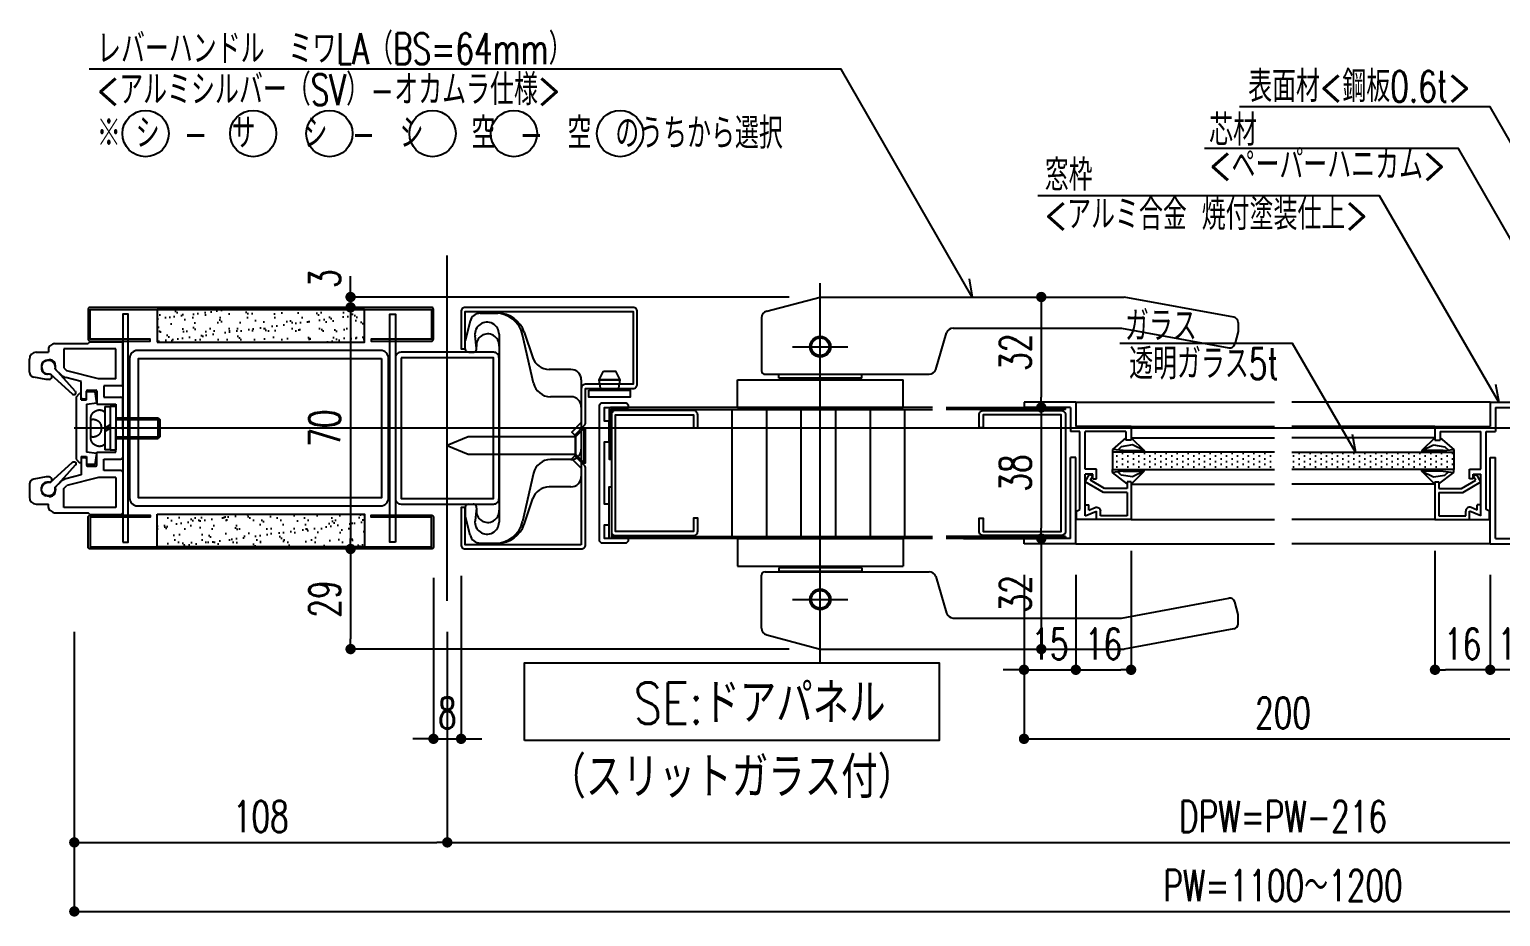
# Model space of a CAD drawing. Extents: x 21 to 47673, y 9 to 26406.
# Drawn here: x 2087.6 to 2513.6, y 18610.7 to 18867.7 of the extents above; entities that cross this region are included whole.
import ezdxf
from ezdxf.enums import TextEntityAlignment as Align

# ---------------------------------------------------------------- set-up
doc = ezdxf.new("R2010")
doc.units = 0
doc.header["$LTSCALE"] = 10
doc.header["$PDMODE"] = 35
doc.header["$PDSIZE"] = 5
doc.linetypes.add('HIDDEN', pattern=[9.525, 6.35, -3.175])
for name, color, linetype in [('_基準', 1, 'Continuous'), ('_文字', 3, 'Continuous'), ('_製品', 4, 'Continuous'), ('_製品寸法', 9, 'Continuous')]:
    doc.layers.add(name, color=color, linetype=linetype)
doc.styles.add('OKAMURA', font='simplex8.shx', dxfattribs={"width": 0.7, "bigfont": 'BIGFONT.shx'})
doc.dimstyles.new('OKAMURA-003', dxfattribs={"dimscale": 3, "dimtxt": 3, "dimasz": 1, "dimexe": 0, "dimexo": 3, "dimgap": 1, "dimtad": 1, "dimdec": 3, "dimdsep": 46, "dimtxsty": 'OKAMURA', "dimblk1": 'DOT', "dimblk2": 'DOT', "dimsah": 1, "dimcen": 0, "dimclrd": 9, "dimclre": 9, "dimclrt": 3, "dimadec": 0, "dimazin": 0, "dimtfac": 1, "dimtdec": 3, "dimtix": 1, "dimtmove": 2, "dimatfit": 3, "dimldrblk": 'NONE', "dimfxl": 0, "dimtolj": 1, "dimarcsym": 0})

# ---------------------------------------------------------------- blocks, each defined once
blk = doc.blocks.new('P15BASE_TAYNAM_TV')
at = {"layer": '_基準'}
for p, q in [((64, -55), (64, 55)), ((56, 36.6), (72, 36.6)), ((56, -36.6), (72, -36.6))]:
    blk.add_line(p, q, dxfattribs=at)
at = {"layer": '_製品'}
for p, q in [((48.49, 46.89), (64, 51)), ((64, 51), (152, 51)), ((183.77, 45.13), (152, 51)), ((47, 44.96), (47, 29.6)), ((185, 43.66), (185, 41)), ((97.43, 30.01), (100.57, 40.59)), ((102.48, 42), (151.18, 42)), ((151.18, 42), (182.3, 36.25)), ((185, 41), (184.02, 37.34)), ((40, 19), (40, 27)), ((40, 27), (88, 27)), ((48, 28.6), (95.52, 28.6)), ((52, 27.5), (52, 28.5)), ((76, 28.5), (52, 28.5)), ((76, 27.5), (52, 27.5)), ((52.5, 27.3), (52.5, 27.5)), ((52.5, 27), (52.5, 27.3)), ((75.5, 27.3), (52.5, 27.3)), ((55, 28.6), (55, 28.5)), ((73, 28.6), (73, 28.5)), ((75.5, 27.3), (75.5, 27.5)), ((75.5, 27), (75.5, 27.3)), ((76, 27.5), (76, 28.5)), ((88, 19), (88, 27)), ((40, 19), (88, 19)), ((40, -19), (40, -27)), ((40, -19), (88, -19)), ((88, -19), (88, -27)), ((40, -27), (88, -27)), ((47, -44.96), (47, -29.6)), ((48, -28.6), (95.52, -28.6)), ((52, -27.5), (52, -28.5)), ((76, -27.5), (52, -27.5)), ((76, -28.5), (52, -28.5)), ((52.5, -27), (52.5, -27.3)), ((75.5, -27.3), (52.5, -27.3)), ((52.5, -27.3), (52.5, -27.5)), ((55, -28.6), (55, -28.5)), ((73, -28.6), (73, -28.5)), ((75.5, -27), (75.5, -27.3)), ((75.5, -27.3), (75.5, -27.5)), ((76, -27.5), (76, -28.5)), ((97.43, -30.01), (100.57, -40.59)), ((151.18, -42), (182.3, -36.25)), ((185, -41), (184.02, -37.34)), ((102.48, -42), (151.18, -42)), ((185, -43.66), (185, -41)), ((183.77, -45.13), (152, -51)), ((48.49, -46.89), (64, -51)), ((64, -51), (152, -51))]:
    blk.add_line(p, q, dxfattribs=at)
for centre, radius in [((64, 36.6), 3), ((64, 36.6), 2.55), ((64, -36.6), 3), ((64, -36.6), 2.55)]:
    blk.add_circle(centre, radius, dxfattribs=at)
for centre, radius, start, end in [((49, 44.96), 2, 104.8265, 180), ((183.5, 43.66), 1.5, 0, 79.5352), ((102.48, 40), 2, 90, 162.8973), ((182.57, 37.73), 1.5, 259.5352, 345), ((95.52, 30.6), 2, 270, 342.8973), ((48, 29.6), 1, 180, 270), ((48, -29.6), 1, 90, 180), ((95.52, -30.6), 2, 17.1027, 90), ((182.57, -37.73), 1.5, 15, 100.4648), ((102.48, -40), 2, 197.1027, 270), ((49, -44.96), 2, 180, 255.1735), ((183.5, -43.66), 1.5, 280.4648, 0)]:
    blk.add_arc(centre, radius, start, end, dxfattribs=at)
blk = doc.blocks.new('_DOT')
at = {"color": 0, "linetype": 'ByBlock'}
blk.add_line((-0.5, 0), (-1, 0), dxfattribs=at)
at = {"color": 0, "linetype": 'ByBlock', "const_width": 0.5}
blk.add_lwpolyline([(-0.25, 0, 1), (0.25, 0, 1)], format="xyb", close=True, dxfattribs=at)
blk = doc.blocks.new('*D781')
at = {"layer": '_製品寸法', "color": 9, "lineweight": -2, "transparency": 16777216}
for p, q in [((-700, -59), (-700, -140)), ((0, -74.73), (0, -140)), ((-697, -140), (-3, -140))]:
    blk.add_line(p, q, dxfattribs=at)
at = {"layer": 'Defpoints', "color": 0, "transparency": 16777216}
for p in [(-700, -50), (0, -65.73), (0, -140)]:
    blk.add_point(p, dxfattribs=at)
at = {"layer": '_製品寸法', "color": 9, "lineweight": -2, "transparency": 16777216, "xscale": 3, "yscale": 3, "zscale": 3, "rotation": 180}
blk.add_blockref('_DOT', (-700, -140), dxfattribs=at)
at = {"layer": '_製品寸法', "color": 9, "lineweight": -2, "transparency": 16777216, "xscale": 3, "yscale": 3, "zscale": 3}
blk.add_blockref('_DOT', (0, -140), dxfattribs=at)
at = {"layer": '_製品寸法', "color": 3, "transparency": 16777216, "insert": (-350, -132.5), "char_height": 9, "attachment_point": 5, "style": 'OKAMURA'}
blk.add_mtext('\\A1;PW=1100～1200', dxfattribs=at)
blk = doc.blocks.new('_None')
blk = doc.blocks.new('*D782')
at = {"layer": '_製品寸法', "color": 9, "lineweight": -2, "transparency": 16777216}
for p, q in [((-700, -69), (-700, -120)), ((-592, -69), (-592, -120)), ((-697, -120), (-595, -120))]:
    blk.add_line(p, q, dxfattribs=at)
at = {"layer": 'Defpoints', "color": 0, "transparency": 16777216}
for p in [(-700, -60), (-592, -60), (-592, -120)]:
    blk.add_point(p, dxfattribs=at)
at = {"layer": '_製品寸法', "color": 9, "lineweight": -2, "transparency": 16777216, "xscale": 3, "yscale": 3, "zscale": 3, "rotation": 180}
blk.add_blockref('_DOT', (-700, -120), dxfattribs=at)
at = {"layer": '_製品寸法', "color": 9, "lineweight": -2, "transparency": 16777216, "xscale": 3, "yscale": 3, "zscale": 3}
blk.add_blockref('_DOT', (-592, -120), dxfattribs=at)
at = {"layer": '_製品寸法', "color": 3, "transparency": 16777216, "insert": (-646, -112.5), "char_height": 9, "attachment_point": 5, "style": 'OKAMURA'}
blk.add_mtext('\\A1;108', dxfattribs=at)
blk = doc.blocks.new('*D783')
at = {"layer": '_製品寸法', "color": 9, "lineweight": -2, "transparency": 16777216}
for p, q in [((-592, -59), (-592, -120)), ((-108, -59), (-108, -120)), ((-589, -120), (-111, -120))]:
    blk.add_line(p, q, dxfattribs=at)
at = {"layer": 'Defpoints', "color": 0, "transparency": 16777216}
for p in [(-592, -50), (-108, -50), (-108, -120)]:
    blk.add_point(p, dxfattribs=at)
at = {"layer": '_製品寸法', "color": 9, "lineweight": -2, "transparency": 16777216, "xscale": 3, "yscale": 3, "zscale": 3, "rotation": 180}
blk.add_blockref('_DOT', (-592, -120), dxfattribs=at)
at = {"layer": '_製品寸法', "color": 9, "lineweight": -2, "transparency": 16777216, "xscale": 3, "yscale": 3, "zscale": 3}
blk.add_blockref('_DOT', (-108, -120), dxfattribs=at)
at = {"layer": '_製品寸法', "color": 3, "transparency": 16777216, "insert": (-350, -112.5), "char_height": 9, "attachment_point": 5, "style": 'OKAMURA'}
blk.add_mtext('\\A1;DPW=PW-216', dxfattribs=at)
blk = doc.blocks.new('*D785')
at = {"layer": '_製品寸法', "color": 9, "lineweight": -2, "transparency": 16777216}
for p, q in [((-596, -43.4), (-596, -90)), ((-588, -42.8), (-588, -90)), ((-599, -90), (-602, -90)), ((-596, -90), (-588, -90)), ((-585, -90), (-582, -90))]:
    blk.add_line(p, q, dxfattribs=at)
at = {"layer": 'Defpoints', "color": 0, "transparency": 16777216}
for p in [(-588, -33.8), (-596, -34.4), (-588, -90)]:
    blk.add_point(p, dxfattribs=at)
at = {"layer": '_製品寸法', "color": 9, "lineweight": -2, "transparency": 16777216, "xscale": 3, "yscale": 3, "zscale": 3}
blk.add_blockref('_DOT', (-596, -90), dxfattribs=at)
at = {"layer": '_製品寸法', "color": 9, "lineweight": -2, "transparency": 16777216, "xscale": 3, "yscale": 3, "zscale": 3, "rotation": 180}
blk.add_blockref('_DOT', (-588, -90), dxfattribs=at)
at = {"layer": '_製品寸法', "color": 3, "transparency": 16777216, "insert": (-592, -82.5), "char_height": 9, "attachment_point": 5, "style": 'OKAMURA'}
blk.add_mtext('\\A1;8', dxfattribs=at)
blk = doc.blocks.new('*D789')
at = {"layer": '_製品寸法', "color": 9, "lineweight": -2, "transparency": 16777216}
for p, q in [((-425, -42.5), (-425, -90)), ((-275, -42.5), (-275, -90)), ((-422, -90), (-278, -90))]:
    blk.add_line(p, q, dxfattribs=at)
at = {"layer": 'Defpoints', "color": 0, "transparency": 16777216}
for p in [(-425, -33.5), (-275, -33.5), (-275, -90)]:
    blk.add_point(p, dxfattribs=at)
at = {"layer": '_製品寸法', "color": 9, "lineweight": -2, "transparency": 16777216, "xscale": 3, "yscale": 3, "zscale": 3, "rotation": 180}
blk.add_blockref('_DOT', (-425, -90), dxfattribs=at)
at = {"layer": '_製品寸法', "color": 9, "lineweight": -2, "transparency": 16777216, "xscale": 3, "yscale": 3, "zscale": 3}
blk.add_blockref('_DOT', (-275, -90), dxfattribs=at)
at = {"layer": '_製品寸法', "color": 3, "transparency": 16777216, "insert": (-350, -82.5), "char_height": 9, "attachment_point": 5, "style": 'OKAMURA'}
blk.add_mtext('\\A1;200', dxfattribs=at)
blk = doc.blocks.new('*D790')
at = {"layer": '_製品寸法', "color": 9, "lineweight": -2, "transparency": 16777216}
for p, q in [((-425, -42.5), (-425, -70)), ((-410, -42.5), (-410, -70)), ((-428, -70), (-431, -70)), ((-425, -70), (-410, -70)), ((-407, -70), (-404, -70))]:
    blk.add_line(p, q, dxfattribs=at)
at = {"layer": 'Defpoints', "color": 0, "transparency": 16777216}
for p in [(-425, -33.5), (-410, -33.5), (-410, -70)]:
    blk.add_point(p, dxfattribs=at)
at = {"layer": '_製品寸法', "color": 9, "lineweight": -2, "transparency": 16777216, "xscale": 3, "yscale": 3, "zscale": 3}
blk.add_blockref('_DOT', (-425, -70), dxfattribs=at)
at = {"layer": '_製品寸法', "color": 9, "lineweight": -2, "transparency": 16777216, "xscale": 3, "yscale": 3, "zscale": 3, "rotation": 180}
blk.add_blockref('_DOT', (-410, -70), dxfattribs=at)
at = {"layer": '_製品寸法', "color": 3, "transparency": 16777216, "insert": (-417.5, -62.5), "char_height": 9, "attachment_point": 5, "style": 'OKAMURA'}
blk.add_mtext('\\A1;15', dxfattribs=at)
blk = doc.blocks.new('*D791')
at = {"layer": '_製品寸法', "color": 9, "lineweight": -2, "transparency": 16777216}
for p, q in [((-394, -35.5), (-394, -70)), ((-410, -42.5), (-410, -70)), ((-407, -70), (-397, -70))]:
    blk.add_line(p, q, dxfattribs=at)
at = {"layer": 'Defpoints', "color": 0, "transparency": 16777216}
for p in [(-394, -26.5), (-410, -33.5), (-394, -70)]:
    blk.add_point(p, dxfattribs=at)
at = {"layer": '_製品寸法', "color": 9, "lineweight": -2, "transparency": 16777216, "xscale": 3, "yscale": 3, "zscale": 3, "rotation": 180}
blk.add_blockref('_DOT', (-410, -70), dxfattribs=at)
at = {"layer": '_製品寸法', "color": 9, "lineweight": -2, "transparency": 16777216, "xscale": 3, "yscale": 3, "zscale": 3}
blk.add_blockref('_DOT', (-394, -70), dxfattribs=at)
at = {"layer": '_製品寸法', "color": 3, "transparency": 16777216, "insert": (-402, -62.5), "char_height": 9, "attachment_point": 5, "style": 'OKAMURA'}
blk.add_mtext('\\A1;16', dxfattribs=at)
blk = doc.blocks.new('*D792')
at = {"layer": '_製品寸法', "color": 9, "lineweight": -2, "transparency": 16777216}
for p, q in [((-290, -42.5), (-290, -70)), ((-275, -42.5), (-275, -70)), ((-293, -70), (-296, -70)), ((-275, -70), (-290, -70)), ((-272, -70), (-269, -70))]:
    blk.add_line(p, q, dxfattribs=at)
at = {"layer": 'Defpoints', "color": 0, "transparency": 16777216}
for p in [(-290, -33.5), (-275, -33.5), (-290, -70)]:
    blk.add_point(p, dxfattribs=at)
at = {"layer": '_製品寸法', "color": 9, "lineweight": -2, "transparency": 16777216, "xscale": 3, "yscale": 3, "zscale": 3}
blk.add_blockref('_DOT', (-290, -70), dxfattribs=at)
at = {"layer": '_製品寸法', "color": 9, "lineweight": -2, "transparency": 16777216, "xscale": 3, "yscale": 3, "zscale": 3, "rotation": 180}
blk.add_blockref('_DOT', (-275, -70), dxfattribs=at)
at = {"layer": '_製品寸法', "color": 3, "transparency": 16777216, "insert": (-282.5, -62.5), "char_height": 9, "attachment_point": 5, "style": 'OKAMURA'}
blk.add_mtext('\\A1;15', dxfattribs=at)
blk = doc.blocks.new('*D793')
at = {"layer": '_製品寸法', "color": 9, "lineweight": -2, "transparency": 16777216}
for p, q in [((-306, -35.5), (-306, -70)), ((-290, -42.5), (-290, -70)), ((-293, -70), (-303, -70))]:
    blk.add_line(p, q, dxfattribs=at)
at = {"layer": 'Defpoints', "color": 0, "transparency": 16777216}
for p in [(-306, -26.5), (-290, -33.5), (-306, -70)]:
    blk.add_point(p, dxfattribs=at)
at = {"layer": '_製品寸法', "color": 9, "lineweight": -2, "transparency": 16777216, "xscale": 3, "yscale": 3, "zscale": 3, "rotation": 180}
blk.add_blockref('_DOT', (-306, -70), dxfattribs=at)
at = {"layer": '_製品寸法', "color": 9, "lineweight": -2, "transparency": 16777216, "xscale": 3, "yscale": 3, "zscale": 3}
blk.add_blockref('_DOT', (-290, -70), dxfattribs=at)
at = {"layer": '_製品寸法', "color": 3, "transparency": 16777216, "insert": (-298, -62.5), "char_height": 9, "attachment_point": 5, "style": 'OKAMURA'}
blk.add_mtext('\\A1;16', dxfattribs=at)
blk = doc.blocks.new('*D794')
at = {"layer": '_製品寸法', "color": 9, "lineweight": -2, "transparency": 16777216}
for p, q in [((-475, 38), (-420, 38)), ((-420, 35), (-420, 9)), ((-442.5, 6), (-420, 6))]:
    blk.add_line(p, q, dxfattribs=at)
at = {"layer": 'Defpoints', "color": 0, "transparency": 16777216}
for p in [(-484, 38), (-451.5, 6), (-420, 6)]:
    blk.add_point(p, dxfattribs=at)
at = {"layer": '_製品寸法', "color": 9, "lineweight": -2, "transparency": 16777216, "xscale": 3, "yscale": 3, "zscale": 3}
for p, rotation in [((-420, 38), 90), ((-420, 6), 270)]:
    blk.add_blockref('_DOT', p, dxfattribs=dict(at, rotation=rotation))
at = {"layer": '_製品寸法', "color": 3, "transparency": 16777216, "insert": (-427.5, 22), "char_height": 9, "attachment_point": 5, "rotation": 90, "style": 'OKAMURA'}
blk.add_mtext('\\A1;32', dxfattribs=at)
blk = doc.blocks.new('*D795')
at = {"layer": '_製品寸法', "color": 9, "lineweight": -2, "transparency": 16777216}
for p, q in [((-442.5, 6), (-420, 6)), ((-420, 3), (-420, -29)), ((-442.5, -32), (-420, -32))]:
    blk.add_line(p, q, dxfattribs=at)
at = {"layer": 'Defpoints', "color": 0, "transparency": 16777216}
for p in [(-451.5, 6), (-451.5, -32), (-420, -32)]:
    blk.add_point(p, dxfattribs=at)
at = {"layer": '_製品寸法', "color": 9, "lineweight": -2, "transparency": 16777216, "xscale": 3, "yscale": 3, "zscale": 3}
for p, rotation in [((-420, 6), 90), ((-420, -32), 270)]:
    blk.add_blockref('_DOT', p, dxfattribs=dict(at, rotation=rotation))
at = {"layer": '_製品寸法', "color": 3, "transparency": 16777216, "insert": (-427.5, -13), "char_height": 9, "attachment_point": 5, "rotation": 90, "style": 'OKAMURA'}
blk.add_mtext('\\A1;38', dxfattribs=at)
blk = doc.blocks.new('*D796')
at = {"layer": '_製品寸法', "color": 9, "lineweight": -2, "transparency": 16777216}
for p, q in [((-442.5, -32), (-420, -32)), ((-420, -35), (-420, -61)), ((-475, -64), (-420, -64))]:
    blk.add_line(p, q, dxfattribs=at)
at = {"layer": 'Defpoints', "color": 0, "transparency": 16777216}
for p in [(-451.5, -32), (-484, -64), (-420, -64)]:
    blk.add_point(p, dxfattribs=at)
at = {"layer": '_製品寸法', "color": 9, "lineweight": -2, "transparency": 16777216, "xscale": 3, "yscale": 3, "zscale": 3}
for p, rotation in [((-420, -32), 90), ((-420, -64), 270)]:
    blk.add_blockref('_DOT', p, dxfattribs=dict(at, rotation=rotation))
at = {"layer": '_製品寸法', "color": 3, "transparency": 16777216, "insert": (-427.5, -48), "char_height": 9, "attachment_point": 5, "rotation": 90, "style": 'OKAMURA'}
blk.add_mtext('\\A1;32', dxfattribs=at)
blk = doc.blocks.new('*D797')
at = {"layer": '_製品寸法', "color": 9, "lineweight": -2, "transparency": 16777216}
for p, q in [((-620, 41), (-620, 44)), ((-493, 38), (-620, 38)), ((-620, 38), (-620, 35)), ((-605.6, 35), (-620, 35)), ((-620, 32), (-620, 29))]:
    blk.add_line(p, q, dxfattribs=at)
at = {"layer": 'Defpoints', "color": 0, "transparency": 16777216}
for p in [(-620, 35), (-596.6, 35), (-484, 38)]:
    blk.add_point(p, dxfattribs=at)
at = {"layer": '_製品寸法', "color": 9, "lineweight": -2, "transparency": 16777216, "xscale": 3, "yscale": 3, "zscale": 3}
for p, rotation in [((-620, 38), 270), ((-620, 35), 90)]:
    blk.add_blockref('_DOT', p, dxfattribs=dict(at, rotation=rotation))
at = {"layer": '_製品寸法', "color": 3, "transparency": 16777216, "insert": (-627.5, 43.32), "char_height": 9, "attachment_point": 5, "rotation": 90, "style": 'OKAMURA'}
blk.add_mtext('\\A1;3', dxfattribs=at)
blk = doc.blocks.new('*D798')
at = {"layer": '_製品寸法', "color": 9, "lineweight": -2, "transparency": 16777216}
for p, q in [((-605.6, 35), (-620, 35)), ((-620, 32), (-620, -32)), ((-605.6, -35), (-620, -35))]:
    blk.add_line(p, q, dxfattribs=at)
at = {"layer": 'Defpoints', "color": 0, "transparency": 16777216}
for p in [(-596.6, 35), (-620, -35), (-596.6, -35)]:
    blk.add_point(p, dxfattribs=at)
at = {"layer": '_製品寸法', "color": 9, "lineweight": -2, "transparency": 16777216, "xscale": 3, "yscale": 3, "zscale": 3}
for p, rotation in [((-620, 35), 90), ((-620, -35), 270)]:
    blk.add_blockref('_DOT', p, dxfattribs=dict(at, rotation=rotation))
at = {"layer": '_製品寸法', "color": 3, "transparency": 16777216, "insert": (-627.5, 0), "char_height": 9, "attachment_point": 5, "rotation": 90, "style": 'OKAMURA'}
blk.add_mtext('\\A1;70', dxfattribs=at)
blk = doc.blocks.new('*D799')
at = {"layer": '_製品寸法', "color": 9, "lineweight": -2, "transparency": 16777216}
for p, q in [((-605.6, -35), (-620, -35)), ((-620, -38), (-620, -61)), ((-493, -64), (-620, -64))]:
    blk.add_line(p, q, dxfattribs=at)
at = {"layer": 'Defpoints', "color": 0, "transparency": 16777216}
for p in [(-596.6, -35), (-620, -64), (-484, -64)]:
    blk.add_point(p, dxfattribs=at)
at = {"layer": '_製品寸法', "color": 9, "lineweight": -2, "transparency": 16777216, "xscale": 3, "yscale": 3, "zscale": 3}
for p, rotation in [((-620, -35), 90), ((-620, -64), 270)]:
    blk.add_blockref('_DOT', p, dxfattribs=dict(at, rotation=rotation))
at = {"layer": '_製品寸法', "color": 3, "transparency": 16777216, "insert": (-627.5, -49.5), "char_height": 9, "attachment_point": 5, "rotation": 90, "style": 'OKAMURA'}
blk.add_mtext('\\A1;29', dxfattribs=at)
blk = doc.blocks.new('A$C04476BE7')
for p, q in [((-1.5, -15), (-1.5, 0)), ((-1.5, 0), (0, 0)), ((0, -13.5), (0, 0)), ((38, -13.5), (38, 0)), ((39.5, 0), (38, 0)), ((39.5, -15), (39.5, 0)), ((-1.5, -15), (5.5, -15)), ((0, -13.5), (7, -13.5)), ((5.5, -31), (5.5, -15)), ((7, -16.2), (7, -13.5)), ((29.58, -16.2), (7, -16.2)), ((38, -13.5), (14.5, -13.5)), ((14.5, -15), (14.5, -13.5)), ((39.5, -15), (14.5, -15)), ((30, -15.2), (29.58, -16.2)), ((32.5, -15.2), (30, -15.2)), ((32.5, -31), (32.5, -15.2)), ((17.84, -17.7), (7, -17.7)), ((7, -29.5), (7, -17.7)), ((17.84, -21), (17.84, -17.7)), ((20.71, -21), (17.84, -21)), ((31.4, -17.7), (19.34, -17.7)), ((21.5, -17.7), (19.34, -18.97)), ((19.34, -19.91), (19.34, -17.7)), ((19.9, -19.91), (19.34, -18.97)), ((20.71, -19.91), (19.34, -19.91)), ((21.11, -19.21), (19.9, -19.91)), ((20.71, -19.91), (20.71, -21)), ((23.5, -23.28), (21.11, -19.21)), ((24.6, -22.98), (21.5, -17.7)), ((28.21, -17.7), (28.21, -18.8)), ((29.74, -18.8), (28.21, -18.8)), ((29.74, -18.8), (28.99, -20.57)), ((31.4, -17.7), (30, -21)), ((32.5, -21), (30, -21)), ((23.5, -29.9), (23.5, -23.28)), ((24.6, -29.9), (24.6, -22.98)), ((31.4, -22.1), (30, -22.1)), ((31.4, -29.9), (31.4, -22.1)), ((7, -29.5), (9.5, -29.5)), ((8.83, -29.5), (12.19, -25.59)), ((9.5, -31), (9.5, -29.5)), ((10.86, -31.4), (11.36, -28.12)), ((11.36, -28.12), (12.35, -27.13)), ((12.5, -28.66), (12.19, -25.59)), ((18.5, -28.66), (18.81, -25.59)), ((19.64, -28.12), (18.65, -27.13)), ((22.17, -29.9), (18.81, -25.59)), ((20.14, -31.4), (19.64, -28.12)), ((5.5, -31), (9.5, -31)), ((8.79, -31), (12.5, -34.77)), ((12.5, -34.77), (10.86, -31.4)), ((22.21, -31), (18.5, -34.77)), ((18.5, -34.77), (20.14, -31.4)), ((21.5, -29.9), (23.5, -29.9)), ((21.5, -31), (21.5, -29.9)), ((21.5, -31), (32.5, -31)), ((24.6, -29.9), (31.4, -29.9))]:
    blk.add_line(p, q)
blk.add_arc((30, -21), 1.1, 157.0113, 270)
blk = doc.blocks.new('A$C32CB7D14')
at = {"layer": '_製品'}
for p, q in [((0, 19.5), (1, 20.5)), ((0, 19.5), (0, 1.5)), ((1.5, 20.5), (1, 20.5)), ((1.5, 18.75), (1.5, 20.5)), ((1.5, 18.75), (3, 18.75)), ((3, 18.75), (3, 21)), ((5.5, 21), (3, 21)), ((3, 17.5), (6, 17.8)), ((3, 17.5), (3, 3.5)), ((6, 17.8), (5.5, 21)), ((0, 1.5), (1, 0.5)), ((1.5, 0.5), (1, 0.5)), ((1.5, 2.25), (1.5, 0.5)), ((1.5, 2.25), (3, 2.25)), ((6, 3.2), (3, 3.5)), ((3, 2.25), (3, 0)), ((5.5, 0), (6, 3.2)), ((5.5, 0), (3, 0))]:
    blk.add_line(p, q, dxfattribs=at)
blk = doc.blocks.new('A$C72ED3FC6')
at = {"layer": '_製品'}
for p, q in [((0.5, 9.25), (0, 8.75)), ((12.8, 8.75), (0, 8.75)), ((0, 8.75), (0, 3.75)), ((12.8, 9.25), (0.5, 9.25)), ((0.5, 3.25), (0.5, 9.25)), ((12.8, 12.5), (14.4, 12.5)), ((12.8, 12.5), (12.8, 0)), ((14.4, 12.5), (14.4, 0)), ((16, 12.5), (14.4, 12.5)), ((16, 12.5), (16, 0)), ((14.4, 7.17), (16, 6.25)), ((14.4, 6.25), (16, 5.33)), ((12.8, 3.75), (0, 3.75)), ((0, 3.75), (0.5, 3.25)), ((12.8, 3.25), (0.5, 3.25)), ((14.4, 0), (12.8, 0)), ((14.4, 0), (16, 0))]:
    blk.add_line(p, q, dxfattribs=at)
at = {"layer": '_製品', "linetype": 'HIDDEN', "ltscale": 0.5}
blk.add_line((20, 3.75), (20, 8.75), dxfattribs=at)
for centre, radius, start, end in [((17.54, 9.05), 2.48, 353.0727, 128.2119), ((19.36, 6.46), 2.37, 74.4113, 185.2), ((19.36, 6.04), 2.37, 174.8002, 285.5887), ((17.54, 3.45), 2.48, 231.7881, 6.9274)]:
    blk.add_arc(centre, radius, start, end, dxfattribs=at)
blk = doc.blocks.new('A$C47657887')
at = {"layer": '_製品'}
for p, q in [((2.51, 6.02), (8.92, 0.18)), ((9.77, 1.02), (3.93, 7.44))]:
    blk.add_line(p, q, dxfattribs=at)
for centre, radius, start, end in [((1.99, 7.95), 2, 345.1323, 284.8682), ((9.35, 0.6), 0.6, 225, 45)]:
    blk.add_arc(centre, radius, start, end, dxfattribs=at)
blk = doc.blocks.new('P15CEUS枠')
at = {"layer": '_製品'}
for p, q in [((-11.5, 22), (-8, 22)), ((-8, 22.96), (-8, 22)), ((-7.55, 23.8), (-6.75, 24.33)), ((-6.2, 24.5), (3.5, 24.5)), ((11.5, 23), (-3.5, 23)), ((-3.5, 23), (-3.5, 17.47)), ((3.91, 24.91), (3.5, 24.5)), ((4.12, 25), (13, 25)), ((11.5, 14.27), (11.5, 23)), ((13.5, 12.77), (13.5, 24.5)), ((-13.5, 16.26), (-13.5, 20)), ((-10, 18.11), (-10, 17.14)), ((-7.76, 19.77), (-8.76, 19.59)), ((-6, 18.29), (-6, 17.14)), ((-6, 17.14), (-4.29, 15.43)), ((-3.5, 17.47), (-2.68, 16.65)), ((-8.61, 14.14), (-12.26, 14.78)), ((-7.75, 14.14), (-8.61, 14.14)), ((-7.75, 15.64), (-8.5, 15.64)), ((1.5, 13.5), (-2.92, 14.64)), ((6.5, 14.27), (-2.68, 16.65)), ((1.5, 8.8), (1.5, 13.5)), ((11.5, 14.27), (6.5, 14.27)), ((3, 8.8), (3, 10.7)), ((3.3, 11), (5.7, 11)), ((6, 10.7), (6, 7)), ((8, 12.27), (8, 9)), ((13, 12.27), (8, 12.27)), ((8, 9), (13, 9)), ((1.8, 8.5), (2.7, 8.5)), ((6, 7), (11.5, 7)), ((11.5, 7), (11.5, 0.3)), ((13.5, 0.3), (13.5, 8.5)), ((11.5, 0.3), (11.8, 0)), ((11.5, -0.3), (11.8, 0)), ((13.5, 0.3), (13.2, 0)), ((13.2, 0), (13.5, -0.3)), ((11.5, -7), (11.5, -0.3)), ((13.5, -0.3), (13.5, -8.5)), ((1.8, -8.5), (2.7, -8.5)), ((6, -7), (11.5, -7)), ((6, -10.7), (6, -7)), ((1.5, -8.8), (1.5, -13.5)), ((3, -8.8), (3, -10.7)), ((3.3, -11), (5.7, -11)), ((8, -9), (13, -9)), ((8, -12.27), (8, -9)), ((13, -12.27), (8, -12.27)), ((13.5, -12.77), (13.5, -24.5)), ((13.5, -12.77), (13.5, -24.5)), ((-13.5, -16.26), (-13.5, -20)), ((-8.61, -14.14), (-12.26, -14.78)), ((-7.75, -14.14), (-8.61, -14.14)), ((-7.75, -15.64), (-8.5, -15.64)), ((-6, -17.14), (-4.29, -15.43)), ((-3.5, -17.47), (-2.68, -16.65)), ((1.5, -13.5), (-2.92, -14.64)), ((6.5, -14.27), (-2.68, -16.65)), ((11.5, -14.27), (6.5, -14.27)), ((11.5, -14.27), (11.5, -23)), ((-10, -18.11), (-10, -17.14)), ((-7.76, -19.77), (-8.76, -19.59)), ((-6, -18.29), (-6, -17.14)), ((-3.5, -23), (-3.5, -17.47)), ((-11.5, -22), (-8, -22)), ((-8, -22.96), (-8, -22)), ((-7.55, -23.8), (-6.75, -24.33)), ((-6.2, -24.5), (3.5, -24.5)), ((11.5, -23), (-3.5, -23)), ((3.91, -24.91), (3.5, -24.5)), ((4.12, -25), (13, -25))]:
    blk.add_line(p, q, dxfattribs=at)
for centre, radius, start, end in [((-11.5, 20), 2, 90, 180), ((-7, 22.96), 1, 123.6901, 180), ((-6.2, 23.5), 1, 90, 123.6901), ((4.12, 24.7), 0.3, 90, 135), ((13, 24.5), 0.5, 0, 90), ((-8.5, 18.11), 1.5, 100, 180), ((-8.5, 17.14), 1.5, 180, 270), ((-7.5, 18.29), 1.5, 0, 100), ((-12, 16.26), 1.5, 180, 260), ((-7.75, 14.89), 0.75, 270, 90), ((-2.17, 17.55), 3, 225, 255.5), ((1.8, 8.8), 0.3, 180, 270), ((2.7, 8.8), 0.3, 270, 0), ((3.3, 10.7), 0.3, 90, 180), ((5.7, 10.7), 0.3, 0, 90), ((13, 12.77), 0.5, 270, 0), ((13, 8.5), 0.5, 0, 90), ((1.8, -8.8), 0.3, 90, 180), ((2.7, -8.8), 0.3, 0, 90), ((13, -8.5), 0.5, 270, 0), ((3.3, -10.7), 0.3, 180, 270), ((5.7, -10.7), 0.3, 270, 360), ((13, -12.77), 0.5, 0, 90), ((-12, -16.26), 1.5, 100, 180), ((-8.5, -17.14), 1.5, 90, 180), ((-7.75, -14.89), 0.75, 270, 90), ((-2.17, -17.55), 3, 104.5, 135), ((-11.5, -20), 2, 180, 270), ((-8.5, -18.11), 1.5, 180, 260), ((-7.5, -18.29), 1.5, 260, 360), ((-7, -22.96), 1, 180, 236.3099), ((-6.2, -23.5), 1, 236.3099, 270), ((4.12, -24.7), 0.3, 225, 270), ((13, -24.5), 0.5, 270, 0)]:
    blk.add_arc(centre, radius, start, end, dxfattribs=at)
for name, p in [('A$C47657887', (-9.98, 9.71)), ('A$C32CB7D14', (0, -10.5))]:
    blk.add_blockref(name, p, dxfattribs=at)
at = {"layer": '_製品', "xscale": -1}
blk.add_blockref('A$C72ED3FC6', (24.3, -6.25), dxfattribs=at)
at = {"layer": '_製品', "xscale": -1, "rotation": 180}
blk.add_blockref('A$C47657887', (-9.98, -9.71), dxfattribs=at)
blk = doc.blocks.new('P15SE_TV2')
at = {"layer": '_製品'}
h = blk.add_hatch(dxfattribs=at)
h.set_pattern_fill('AR-SAND', color=256, scale=0.1, style=0)
h.set_pattern_definition([(37.5, (-4872.2946, -2583.4344), (-0.160003, 4.8941324), [0, -3.8608, 0, -4.318, 0, -4.1275]), (7.5, (-4872.2946, -2583.4344), (4.495233, 7.168251), [0, -2.0828, 0, -3.4798, 0, -1.3335]), (327.5, (-4875.419, -2583.4344), (7.9099237, 0.014372), [0, -1.27, 0, -4.572, 0, -5.969]), (317.5, (-4875.419, -2583.4344), (7.6355645, 2.229293), [0, -0.635, 0, -2.9972, 0, -3.429])])
h.paths.add_polyline_path([(24, 24.9), (84, 24.9), (84, 34.4), (24, 34.4)])
h = blk.add_hatch(dxfattribs=at)
h.set_pattern_fill('DOTS', color=256, angle=90, style=0)
h.set_pattern_definition([(90, (-1440.852, -38.369), (1.5875, 0.79375), [0, -1.5875])])
edge = h.paths.add_edge_path()
edge.add_line((347.5, -7), (300.59, -7))
edge.add_line((300.59, -7), (300.59, -12))
edge.add_line((300.59, -12), (347.5, -12))
h = blk.add_hatch(dxfattribs=at)
h.set_pattern_fill('DOTS', color=256, angle=90, style=0)
h.set_pattern_definition([(90, (2274.2683, -38.369), (-1.5875, 0.79375), [0, -1.5875])])
edge = h.paths.add_edge_path()
edge.add_line((352.5, -7), (399.41, -7))
edge.add_line((399.41, -7), (399.41, -12))
edge.add_line((399.41, -12), (352.5, -12))
h = blk.add_hatch(dxfattribs=at)
h.set_pattern_fill('AR-SAND', color=256, scale=0.1, style=0)
h.set_pattern_definition([(37.5, (-4872.2946, -2676.4513), (-0.160003, 4.8941324), [0, -3.8608, 0, -4.318, 0, -4.1275]), (7.5, (-4872.2946, -2676.451), (4.495233, 7.168251), [0, -2.0828, 0, -3.4798, 0, -1.3335]), (327.5, (-4875.419, -2676.4513), (7.9099237, 0.014372), [0, -1.27, 0, -4.572, 0, -5.969]), (317.5, (-4875.419, -2676.451), (7.6355645, 2.229293), [0, -0.635, 0, -2.9972, 0, -3.429])])
h.paths.add_polyline_path([(24, -24.9), (84, -24.9), (84, -34.4), (24, -34.4)])
for p, q in [((114.63, 31.03), (113.2, 25.3)), ((117.54, 33.3), (122.66, 33.3)), ((116.49, 23.13), (116.03, 26.76)), ((123, 27.2), (123, 23.94)), ((123, 27.2), (123, -27.2)), ((132.99, 13.01), (129.81, 27.07)), ((130.24, 27.86), (132.75, 20.4)), ((113.2, 23), (113.2, 25.3)), ((114.2, 22), (115.5, 22)), ((123, 23.94), (123, -27.2)), ((143.8, 17), (137.49, 17)), ((146.8, 14), (146.8, -14)), ((143.8, 9.11), (137.87, 9.11)), ((190.5, -31.4), (190.5, 5.4)), ((200.5, -31.4), (200.5, 5.4)), ((210.5, -31.4), (210.5, 5.4)), ((220.5, -31.4), (220.5, 5.4)), ((230.5, -31.4), (230.5, 5.4)), ((240.5, -31.4), (240.5, 5.4)), ((252.5, 6), (287, 6)), ((287, 5.4), (252.5, 5.4)), ((287, 5.4), (287, 6)), ((290, 7.5), (347.5, 7.5)), ((410, 7.5), (352.5, 7.5)), ((306, 0.5), (347.5, 0.5)), ((394, 0.5), (352.5, 0.5)), ((306, -2.79), (347.5, -2.79)), ((394, -2.79), (352.5, -2.79)), ((300.59, -6.19), (300.59, -7)), ((303.66, -6.5), (309.77, -6.5)), ((309.77, -6.5), (309.77, -7)), ((396.34, -6.5), (390.23, -6.5)), ((390.23, -6.5), (390.23, -7)), ((399.41, -6.19), (399.41, -7)), ((143.8, -9.11), (137.87, -9.11)), ((300.59, -12.81), (300.59, -12)), ((303.66, -12.5), (309.77, -12.5)), ((309.77, -12.5), (309.77, -12)), ((390.23, -12.5), (390.23, -12)), ((396.34, -12.5), (390.23, -12.5)), ((399.41, -12.81), (399.41, -12)), ((132.99, -13.01), (129.81, -27.07)), ((143.8, -17), (137.49, -17)), ((306, -16.21), (347.5, -16.21)), ((394, -16.21), (352.5, -16.21)), ((130.24, -27.86), (132.75, -20.4)), ((113.2, -23), (113.2, -25.3)), ((114.63, -31.03), (113.2, -25.3)), ((114.2, -22), (115.5, -22)), ((116.49, -23.13), (116.03, -26.76)), ((306, -26.5), (347.5, -26.5)), ((394, -26.5), (352.5, -26.5)), ((117.54, -33.3), (122.66, -33.3)), ((287, -31.4), (252.5, -31.4)), ((287, -32), (252.5, -32)), ((287, -31.4), (287, -32)), ((290, -33.5), (347.5, -33.5)), ((410, -33.5), (352.5, -33.5))]:
    blk.add_line(p, q, dxfattribs=at)
for points in [[(103.4, 35), (4.6, 35, 0.414214), (4, 34.4), (4, 25.8, 0.414214), (4.6, 25.2), (22, 25.2), (22, 25.8), (4.6, 25.8), (4.6, 34.4), (103.4, 34.4), (103.4, 25.8), (86, 25.8), (86, 25.2), (103.4, 25.2, 0.414214), (104, 25.8), (104, 34.4, 0.414214)], [(146.8, 11.5), (146.8, 1.6), (144.05, -1.15), (144.9, -2), (147.65, 0.75, 0.198912), (148, 1.6), (148, 11.5), (161.8, 11.5, 0.414214), (163, 12.7), (163, 33.8, 0.414214), (161.8, 35), (113.2, 35, 0.414214), (112, 33.8), (112, 23), (113.2, 23), (113.2, 33.8), (161.8, 33.8), (161.8, 12.7), (148, 12.7, 0.414214)], [(88.7, 22.5), (18.3, 22.5, 0.414214), (16, 20.2), (16, -20.2, 0.414214), (18.3, -22.5), (88.7, -22.5, 0.414214), (91, -20.2), (91, 20.2, 0.414214)], [(93, 20.4), (93, -20.4, 0.414214), (94.6, -22), (121.4, -22, 0.414214), (123, -20.4), (123, 20.4, 0.414214), (121.4, 22), (94.6, 22, 0.414214)], [(179.3, 5.1), (156.7, 5.1, 0.414214), (155.5, 3.9), (155.5, -29.9, 0.414214), (156.7, -31.1), (179.3, -31.1, 0.414214), (180.5, -29.9), (180.5, -26.1), (179.3, -26.1), (179.3, -29.9), (156.7, -29.9), (156.7, 3.9), (179.3, 3.9), (179.3, 0.1), (180.5, 0.1), (180.5, 3.9, 0.414214)], [(263.2, 5.1), (285.8, 5.1, -0.414214), (287, 3.9), (287, -29.9, -0.414214), (285.8, -31.1), (263.2, -31.1, -0.414214), (262, -29.9), (262, -26.1), (263.2, -26.1), (263.2, -29.9), (285.8, -29.9), (285.8, 3.9), (263.2, 3.9), (263.2, 0.1), (262, 0.1), (262, 3.9, -0.414214)], [(146.8, -33.8), (113.2, -33.8), (113.2, -23), (112, -23), (112, -33.8, 0.414214), (113.2, -35), (146.8, -35, 0.414214), (148, -33.8), (148, -11.6, 0.198912), (147.65, -10.75), (144.9, -8), (144.05, -8.85), (146.8, -11.6)], [(103.4, -35), (4.6, -35, -0.414214), (4, -34.4), (4, -25.8, -0.414214), (4.6, -25.2), (22, -25.2), (22, -25.8), (4.6, -25.8), (4.6, -34.4), (103.4, -34.4), (103.4, -25.8), (86, -25.8), (86, -25.2), (103.4, -25.2, -0.414214), (104, -25.8), (104, -34.4, -0.414214)]]:
    blk.add_lwpolyline(points, format="xyb", close=True, dxfattribs=at)
for points in [[(24, 24.9), (84, 24.9), (84, 34.4), (24, 34.4)], [(14, -33), (15.6, -33), (15.6, 33), (14, 33)], [(93, -33), (91.4, -33), (91.4, 33), (93, 33)], [(88.95, 20.2), (88.95, -20.2), (18.55, -20.2), (18.55, 20.2)], [(94.6, 20.4), (94.6, -20.4), (121.4, -20.4), (121.4, 20.4)], [(153.25, 16.5), (156.75, 16.5), (158, 14), (152, 14)], [(152, 14), (158, 14), (157.5, 11), (152.5, 11)], [(149, 11), (161, 11), (161, 9), (149, 9)], [(154.9, 2), (153.5, 2), (153.5, 6), (160.5, 6), (160.5, 6.6), (159.9, 7.2), (152.6, 7.2), (152, 6.6), (152, -32.6), (152.6, -33.2), (159.9, -33.2), (160.5, -32.6), (160.5, -32), (153.5, -32), (153.5, -28), (154.9, -28), (154.9, -22), (153.5, -22), (153.5, -4), (154.9, -4)], [(147.62, 0), (147.62, -10), (148, -10), (148, 0)], [(123, -2.5), (114.04, -2.5), (108, -5), (114.04, -7.5), (123, -7.5)], [(24, -24.9), (84, -24.9), (84, -34.4), (24, -34.4)]]:
    blk.add_lwpolyline(points, close=True, dxfattribs=at)
for points in [[(248.5, 6), (155.49, 6, 0.408367), (154.9, 5.41), (154.9, -9), (155.5, -9), (155.5, 5.4), (248.5, 5.4)], [(248.5, -32), (155.49, -32, -0.408733), (154.9, -31.41), (154.9, -17), (155.5, -17), (155.5, -31.4), (248.5, -31.4)]]:
    blk.add_lwpolyline(points, format="xyb", dxfattribs=at)
at = {"layer": '_製品', "linetype": 'HIDDEN'}
for points in [[(147.62, -10), (147.62, 0), (145.12, -2.5), (145.12, -7.5)], [(145.12, -2.5), (123, -2.5), (123, -7.5), (145.12, -7.5)]]:
    blk.add_lwpolyline(points, close=True, dxfattribs=at)
at = {"layer": '_製品', "elevation": 644.37}
blk.add_lwpolyline([(347.5, -7), (300.59, -7), (300.59, -12), (347.5, -12)], dxfattribs=at)
at = {"layer": '_製品'}
blk.add_lwpolyline([(352.5, -7), (399.41, -7), (399.41, -12), (352.5, -12)], dxfattribs=at)
for centre, radius, start, end in [((117.54, 30.3), 3, 90, 165.9638), ((119.5, 27.2), 3.5, 0, 187.2804), ((122.01, 25.3), 8, 12.7533, 90), ((122.66, 25.3), 8, 18.6456, 90), ((119.71, 24.01), 3.3, 356.4155, 186.629), ((114.2, 23), 1, 180, 270), ((115.5, 23), 1, 270, 7.2804), ((137.49, 22), 5, 198.6456, 270), ((137.87, 14.11), 5, 192.7533, 270), ((143.8, 14), 3, 0, 90), ((143.8, 6.11), 3, 0, 90), ((143.8, -6.11), 3, 270, 0), ((137.87, -14.11), 5, 90, 167.2467), ((137.49, -22), 5, 90, 161.3544), ((143.8, -14), 3, 270, 0), ((114.2, -23), 1, 90, 180), ((115.5, -23), 1, 352.7196, 90), ((119.71, -24.01), 3.3, 173.371, 3.5845), ((119.5, -27.2), 3.5, 172.7196, 0), ((122.01, -25.3), 8, 270, 347.2467), ((122.66, -25.3), 8, 270, 341.3544), ((117.54, -30.3), 3, 194.0362, 270)]:
    blk.add_arc(centre, radius, start, end, dxfattribs=at)
blk.add_blockref('P15CEUS枠', (0.5, 0), dxfattribs=at)
at = {"layer": '_製品', "xscale": -1, "rotation": 90}
blk.add_blockref('A$C04476BE7', (275, 6), dxfattribs=at)
at = {"layer": '_製品', "rotation": 270}
blk.add_blockref('A$C04476BE7', (425, 6), dxfattribs=at)
blk = doc.blocks.new('*U780')
at = {"layer": '_基準'}
for p, q in [((-592, -50), (-592, 50)), ((0, 0), (-700, 0))]:
    blk.add_line(p, q, dxfattribs=at)
at = {"layer": '_文字', "color": 9}
for points in [[(-440.9239, 43.2402), (-440, 38.0001), (-477.9573, 104), (-695.7329, 104)], [(-240.8214, 11.2401), (-239.8974, 6.0001), (-289.9816, 93.0859), (-362.5971, 93.0859)], [(-245.8572, -8.1419), (-244.9332, -13.3819), (-299.2166, 81.0054), (-372.6933, 81.0054)], [(-288.4797, 12.7404), (-287.5557, 7.5001), (-322.0643, 67.352), (-421.0294, 67.352)]]:
    blk.add_lwpolyline(points, dxfattribs=at)
at = {"layer": '_文字', "color": 9, "elevation": 644.3658}
blk.add_lwpolyline([(-329.9734, -1.7596), (-329.0494, -6.9999), (-347.2386, 24.5048), (-397.2199, 24.5048)], dxfattribs=at)
at = {"layer": '_文字', "color": 9}
blk.add_lwpolyline([(-569.6179, -90.5), (-569.6179, -68), (-449.6179, -68), (-449.6179, -90.5)], close=True, dxfattribs=at)
at = {"layer": '_文字', "color": 1}
for centre in [(-679.3451, 85.3252), (-648.2129, 85.3252), (-626.1259, 85.3252), (-596.2558, 85.3252), (-572.6964, 85.3252), (-541.9849, 85.3252)]:
    blk.add_circle(centre, 6.7034, dxfattribs=at)
at = {"layer": '_製品'}
for name, p in [('P15BASE_TAYNAM_TV', (-548, -13)), ('P15SE_TV2', (-700, 0))]:
    blk.add_blockref(name, p, dxfattribs=at)
at = {"layer": '_文字', "style": 'OKAMURA', "width": 0.7}
for s, p in [('レバーハンドル\u3000ミワLA（BS=64mm）', (-693.4197, 105.4151)), ('<アルミシルバー（SV）-オカムラ仕様> ', (-693.4699, 93.5692)), ('表面材<鋼板0.6t>', (-360.0948, 94.501)), ('芯材', (-371.3932, 81.8177)), ('<ペーパーハニカム>', (-371.3932, 71.8409)), ('窓枠 ', (-418.9939, 68.8257)), ('<アルミ合金 焼付塗装仕上>', (-418.9939, 57.4417)), ('ガラス ', (-395.7676, 25.1035, 644.3658)), ('透明ガラス5t', (-394.5696, 14.1501, 644.3658))]:
    blk.add_text(s, height=9, dxfattribs=at).set_placement(p)
at = {"layer": '_文字', "color": 1, "style": 'OKAMURA', "width": 0.7}
blk.add_text('※ シ\u3000-\u3000サ\u3000\u3000シ\u3000-\u3000シ\u3000\u3000空\u3000-\u3000空\u3000のうちから選択\u3000', height=9, dxfattribs=at).set_placement((-693.4699, 80.9464))
at = {"layer": '_文字', "style": 'OKAMURA', "width": 0.8}
for s, p in [('SE:ドアパネル', (-501.5606, -79.25)), ('（スリットガラス付）', (-509.6179, -100.5))]:
    blk.add_text(s, height=12, dxfattribs=at).set_placement(p, align=Align.MIDDLE)
at = {"layer": '_製品寸法'}
dim = blk.add_linear_dim(base=(-620, 35), p1=(-484, 38), p2=(-596.6, 35), angle=90, dimstyle='OKAMURA-003', dxfattribs=at)
dim.commit()
dim.dimension.update_dxf_attribs({"geometry": '*D797', "text_midpoint": (-627.5, 43.3156), "dimtype": 160})
for base, p1, p2, angle, picture, middle in [((-420, 6), (-484, 38), (-451.5, 6), 90, '*D794', (-427.5, 22)), ((-620, -35), (-596.6, 35), (-596.6, -35), 90, '*D798', (-627.5, 0)), ((-420, -32), (-451.5, 6), (-451.5, -32), 90, '*D795', (-427.5, -13)), ((-306, -70), (-290, -33.4999), (-306, -26.4999), 180, '*D793', (-298, -62.5)), ((-620, -64), (-596.6, -35), (-484, -64), 90, '*D799', (-627.5, -49.5)), ((-420, -64), (-451.5, -32), (-484, -64), 90, '*D796', (-427.5, -48)), ((-290, -70), (-275, -33.4999), (-290, -33.4999), 180, '*D792', (-282.5, -62.5))]:
    dim = blk.add_linear_dim(base=base, p1=p1, p2=p2, angle=angle, dimstyle='OKAMURA-003', dxfattribs=at)
    dim.commit()
    dim.dimension.update_dxf_attribs({"geometry": picture, "text_midpoint": middle})
for base, p1, p2, picture, middle in [((-394, -70), (-410, -33.4999), (-394, -26.4999), '*D791', (-402, -62.5)), ((-588, -90), (-596, -34.4), (-588, -33.8), '*D785', (-592, -82.5)), ((-410, -70), (-425, -33.4999), (-410, -33.4999), '*D790', (-417.5, -62.5)), ((-592, -120), (-700, -60), (-592, -60), '*D782', (-646, -112.5))]:
    dim = blk.add_linear_dim(base=base, p1=p1, p2=p2, dimstyle='OKAMURA-003', dxfattribs=at)
    dim.commit()
    dim.dimension.update_dxf_attribs({"geometry": picture, "text_midpoint": middle})
for base, p1, p2, text, picture, middle in [((-275, -90), (-425, -33.4999), (-275, -33.4999), '200', '*D789', (-350, -82.5)), ((0, -140), (-700, -50), (0, -65.7318), 'PW=1100～1200', '*D781', (-350, -132.5)), ((-108, -120), (-592, -50), (-108, -50), 'DPW=PW-216', '*D783', (-350, -112.5))]:
    dim = blk.add_linear_dim(base=base, p1=p1, p2=p2, text=text, dimstyle='OKAMURA-003', dxfattribs=at)
    dim.commit()
    dim.dimension.update_dxf_attribs({"geometry": picture, "text_midpoint": middle})

msp = doc.modelspace()

# ---------------------------------------------------------------- block references
msp.add_blockref('*U780', (2800.5868, 18752.1903))

doc.saveas('drawing.dxf')
